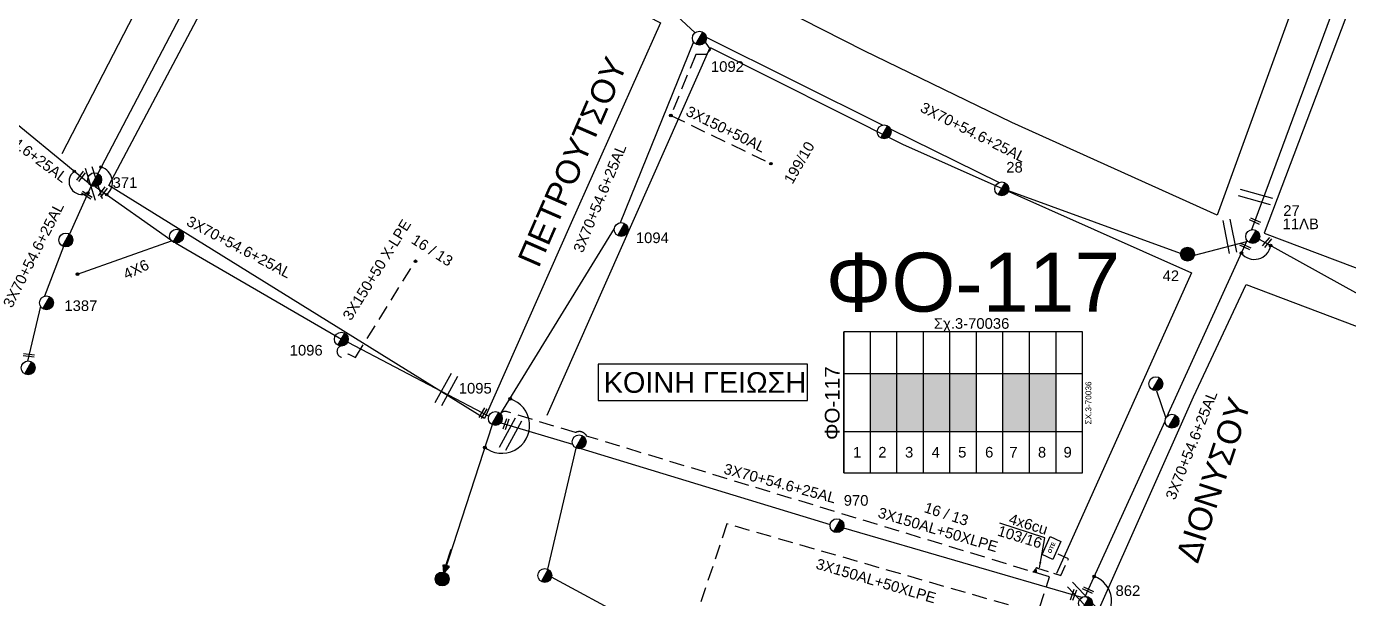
# Model space of a CAD drawing. Header units: millimetres. Extents: x 911 to 5440, y 753 to 2084.
# Drawn here: x 2510.5 to 2734.8, y 982.8 to 1079.9 of the extents above; entities that cross this region are included whole.
import ezdxf
from ezdxf.enums import TextEntityAlignment as Align

# ---------------------------------------------------------------- set-up
doc = ezdxf.new("R2010")
doc.units = ezdxf.units.MM
doc.linetypes.add('DASHED', pattern=[19.05, 12.7, -6.35])
for name, color, linetype in [('Pillar OTE', 7, 'Continuous'), ('Ασφαλειοκιβώτια Χ.Τ 9 αναχωρήσεων', 7, 'Continuous'), ('Γέφυρες Εναέριου Δικτύου', 7, 'Continuous'), ('Επίτονοι', 7, 'Continuous'), ('Επιγραφές - Σχήματα', 7, 'Continuous'), ('Καλώδια ΧΤ   3x150+50AL', 7, 'DASHED'), ('Καλώδια ΧΤ   3x150+50CU', 7, 'DASHED'), ('Καλώδια ΧΤ   3x150AL+50CU XLPE', 7, 'DASHED'), ('Καλώδια ΧΤ   3x150AL+50XLPE', 7, 'DASHED'), ('Μηχανική τομή', 7, 'Continuous'), ('Στύλος Ξύλινος', 7, 'Continuous'), ('Στύλος Ξύλινος @ 1', 7, 'Continuous'), ('Στύλος ΦΜ', 7, 'Continuous'), ('Στύλος ΦΜ @ 1', 7, 'Continuous'), ('Συνδέσεις', 7, 'Continuous'), ('Συνεστραμμένα ΧΤ   3x70+54.6+25 AL', 7, 'SYN_LINE'), ('Τομή', 7, 'Continuous'), ('Υπόβαθρο ΔΕΗ', 7, 'Continuous'), ('Υπόγεια καλώδια Παροχών ΧΤ   4x50AL', 7, 'DASHED'), ('Υπόγεια καλώδια Παροχών ΧΤ   4x6', 7, 'DASHED')]:
    doc.layers.add(name, color=color, linetype=linetype)
doc.styles.get("Standard").update_dxf_attribs({"font": 'arial.ttf'})
doc.linetypes.add('SYN_LINE', pattern='A,0.5,-0.0001,["/\\/\\/\\/",Standard,S=0.1,R=0,X=0,Y=-0.05],-0.25', length=0.7501)
doc.dimstyles.new('ISO-25', dxfattribs={"dimtxt": 2.5, "dimasz": 1.8, "dimexe": 1.25, "dimexo": 0.625, "dimtad": 1, "dimtxsty": 'Standard', "dimcen": 1.8, "dimadec": 0, "dimazin": 0, "dimtfac": 1, "dimtmove": 0, "dimatfit": 3, "dimfxl": 1.25, "dimarcsym": 0})

# ---------------------------------------------------------------- blocks, each defined once
blk = doc.blocks.new('ΥΠΑΡΧΩΝ ΤΣΙΜΕΝΤΕΝΙΟΣ ΣΤΥΛΟΣ')
at = {"layer": 'Στύλος ΦΜ'}
blk.add_hatch(color=7, dxfattribs=at).paths.add_polyline_path([(-1.29, -2.28, 0.574793), (2.62, 0, 0.268822), (1.3, 2.27)])
at = {"layer": 'Στύλος ΦΜ', "color": 7}
blk.add_line((-1.29, -2.28), (1.3, 2.27), dxfattribs=at)
blk.add_circle((0, 0), 2.62, dxfattribs=at)
at = {"layer": 'Στύλος ΦΜ', "flags": 4}
for tag, p in [('ΑΡΙΘΜΟΣ', (-4.68, 8.05)), ('ΤΥΠΟΣ', (-4.91, 3.03))]:
    blk.add_attdef(tag, p, '', height=4, dxfattribs=at)
blk = doc.blocks.new('ΥΠΑΡΧΩΝ ΞΥΛΙΝΟΣ ΣΤΥΛΟΣ')
at = {"layer": 'Στύλος Ξύλινος'}
h = blk.add_hatch(color=7, dxfattribs=at)
h.paths.add_polyline_path([(-2.62, 0, 0.270008), (-1.29, -2.28), (1.3, 2.27, 0.576266)])
h.paths.add_polyline_path([(-1.29, -2.28, 0.574793), (2.62, 0, 0.268822), (1.3, 2.27)])
at = {"layer": 'Στύλος Ξύλινος', "color": 7}
blk.add_line((-1.29, -2.28), (1.3, 2.27), dxfattribs=at)
blk.add_circle((0, 0), 2.62, dxfattribs=at)
at = {"layer": 'Στύλος Ξύλινος', "flags": 4}
for tag, p in [('ΑΡΙΘΜΟΣ', (-4.91, 8.6)), ('ΤΥΠΟΣ', (-4.85, 3.39))]:
    blk.add_attdef(tag, p, '', height=4, dxfattribs=at)
blk = doc.blocks.new('ΜΗΧΑΝΙΚΗ ΤΟΜΗ')
at = {"layer": 'Μηχανική τομή', "ltscale": 40}
for p, q in [((-1.89, 0.78), (1.89, 0.78)), ((1.89, 0), (-1.89, 0))]:
    blk.add_line(p, q, dxfattribs=at)
blk = doc.blocks.new('ΤΟΜΗ')
at = {"layer": 'Τομή', "ltscale": 40}
for p, q in [((-5.68, 0), (5.68, 0)), ((5.68, -2.33), (-5.68, -2.33))]:
    blk.add_line(p, q, dxfattribs=at)
blk = doc.blocks.new('ΕΠΙΤΟΝΟΣ')
at = {"layer": 'Επίτονοι', "lineweight": 40, "ltscale": 40}
blk.add_hatch(color=256, dxfattribs=at).paths.add_polyline_path([(-1.13, 6.47), (0, 9.1), (1.13, 6.47)])
for p, q in [((-1.13, 6.47), (0, 9.1)), ((1.13, 6.47), (-1.13, 6.47)), ((-1.13, 6.47), (0, 6.47)), ((0, 9.1), (1.13, 6.47)), ((0, 6.47), (0, 0))]:
    blk.add_line(p, q, dxfattribs=at)
blk = doc.blocks.new('_ΣΥΝΔΕΣΗ')
at = {"layer": 'Συνδέσεις', "linetype": 'SYN_LINE', "ltscale": 40}
blk.add_hatch(color=256, dxfattribs=at).paths.add_polyline_path([(0.5, -0.01, 1), (-0.5, -0.01, 1)])
at = {"layer": 'Συνδέσεις'}
blk.add_circle((0, -0.01), 0.5, dxfattribs=at)
blk = doc.blocks.new('ΑΣΦΑΛΕΙΟΚΙΒΩΤΙΟ ΥΠΟΣΤΑΘΜΟΥ 9 ΑΝΑΧΩΡΗΣΕΩΝ')
at = {"layer": 'Ασφαλειοκιβώτια Χ.Τ 9 αναχωρήσεων', "ltscale": 40}
for p, q in [((-23.8, 40.36), (24.02, 40.36)), ((-9.72, 40.36), (-9.72, -40.64)), ((9.94, 40.36), (9.94, -40.64)), ((-23.8, 31.36), (24.02, 31.36)), ((-23.8, 22.36), (24.02, 22.36)), ((-23.8, 13.36), (24.02, 13.36)), ((-23.8, 4.36), (24.02, 4.36)), ((-23.8, -4.64), (24.02, -4.64)), ((-23.8, -13.64), (24.02, -13.64)), ((-23.8, -22.64), (24.02, -22.64)), ((-23.8, -31.64), (24.02, -31.64))]:
    blk.add_line(p, q, dxfattribs=at)
at = {"layer": 'Ασφαλειοκιβώτια Χ.Τ 9 αναχωρήσεων'}
blk.add_lwpolyline([(-23.8, -40.64), (24.02, -40.64), (24.02, 40.36), (-23.8, 40.36)], close=True, dxfattribs=at)
for s, p in [('1', (-18.61, 37.24)), ('2', (-18.61, 28.67)), ('3', (-18.61, 19.6)), ('4', (-18.61, 10.58)), ('5', (-18.61, 1.57)), ('6', (-18.61, -7.57)), ('7', (-18.61, -15.81)), ('8', (-18.61, -25.5)), ('9', (-18.61, -34.19))]:
    blk.add_text(s, height=3.6, rotation=270, dxfattribs=at).set_placement(p)
at = {"layer": 'Ασφαλειοκιβώτια Χ.Τ 9 αναχωρήσεων', "ltscale": 40}
for tag, height, p in [('ΟΝΟΜΑ', 5, (-0.16, 44.31)), ('ΚΕΙΜΕΝΟ 1', 2, (17.06, 35.59)), ('ΚΕΙΜΕΝΟ 2', 2, (17.06, 26.88)), ('ΚΕΙΜΕΝΟ 3', 2, (17.06, 17.69)), ('ΚΕΙΜΕΝΟ 4', 2, (17.06, 8.71)), ('ΚΕΙΜΕΝΟ 5', 2, (17.06, -0.13)), ('ΚΕΙΜΕΝΟ 6', 2, (17.06, -9.05)), ('ΚΕΙΜΕΝΟ 7', 2, (17.06, -18.13)), ('ΚΕΙΜΕΝΟ 8', 2, (17.06, -26.85)), ('ΚΕΙΜΕΝΟ 9', 2, (17.06, -35.99)), ('ΣΧ', 2, (-0.1, -42.64))]:
    blk.add_attdef(tag, text='', height=height, dxfattribs=at).set_placement(p, align=Align.MIDDLE_CENTER)
blk = doc.blocks.new('PILLAR ΟΤΕ')
at = {"layer": 'Pillar OTE', "ltscale": 40}
blk.add_lwpolyline([(-3.31, 2.02), (3.39, 2.02), (3.39, -1.99), (-3.31, -1.99)], close=True, dxfattribs=at)
at = {"layer": 'Pillar OTE', "insert": (-1.81, 0.71), "char_height": 1.3575, "width": 109.961, "attachment_point": 1}
blk.add_mtext('{\\fArial|b1|i0|c161|p34;OTE}', dxfattribs=at)

msp = doc.modelspace()

# ---------------------------------------------------------------- hatches: boundary and pattern name
at = {"layer": 'Pillar OTE', "ltscale": 40}
h = msp.add_hatch(color=256, dxfattribs=at)
h.dxf.hatch_style = 1
h.paths.add_polyline_path([(2681.86, 987.19), (2681.75, 987.9), (2681.27, 987.35)])
at = {"layer": 'Ασφαλειοκιβώτια Χ.Τ 9 αναχωρήσεων'}
for color, points in [(6, [(2658.18, 1021.05), (2653.68, 1021.05), (2653.68, 1011.22), (2658.18, 1011.22)]), (62, [(2662.68, 1021.05), (2658.18, 1021.05), (2658.18, 1011.22), (2662.68, 1011.22)]), (5, [(2667.18, 1021.05), (2662.68, 1021.05), (2662.68, 1011.22), (2667.18, 1011.22)]), (2, [(2680.68, 1021.05), (2676.18, 1021.05), (2676.18, 1011.22), (2680.68, 1011.22)])]:
    msp.add_hatch(color=color, dxfattribs=at).paths.add_polyline_path(points)
h = msp.add_hatch(color=173, dxfattribs=at)
h.paths.add_polyline_path([(2671.68, 1021.05), (2669.12, 1021.05), (2669.12, 1011.22), (2671.68, 1011.22)])
h.paths.add_polyline_path([(2669.12, 1021.05), (2667.18, 1021.05), (2667.18, 1011.22), (2669.12, 1011.22)])
at = {"layer": 'Καλώδια ΧΤ   3x150AL+50CU XLPE', "linetype": 'DASHED', "ltscale": 0.2}
h = msp.add_hatch(color=1, dxfattribs=at)
h.dxf.hatch_style = 1
h.paths.add_polyline_path([(2685.18, 1021.05), (2680.68, 1021.05), (2680.68, 1011.22), (2685.18, 1011.22)])

# ---------------------------------------------------------------- linework, layer by layer
at = {"layer": 'Pillar OTE', "ltscale": 40}
msp.add_lwpolyline([(2681.27, 987.35), (2681.75, 987.9), (2681.86, 987.19), (2681.27, 987.35)], dxfattribs=at)
at = {"layer": 'Γέφυρες Εναέριου Δικτύου', "ltscale": 0.2}
for centre, radius, start, end in [((2519.9, 1053.59), 2.18, 126.9888, 297.8577), ((2718.83, 1043.2), 2.81, 218.372, 350.6697)]:
    msp.add_arc(centre, radius, start, end, dxfattribs=at)
at = {"layer": 'Γέφυρες Εναέριου Δικτύου'}
msp.add_arc((2690.24, 982.49), 4.36, 235.3514, 70.8572, dxfattribs=at)
at = {"layer": 'Επιγραφές - Σχήματα', "color": 190}
msp.add_lwpolyline([(2607.48, 1016.44), (2643, 1016.44), (2643, 1022.61), (2607.48, 1022.61)], close=True, dxfattribs=at)
at = {"layer": 'Καλώδια ΧΤ   3x150+50AL', "color": 6, "ltscale": 0.2}
msp.add_lwpolyline([(2625.64, 1077.27), (2626.57, 1075.97), (2625.8, 1075.16), (2624.05, 1075.16), (2619.83, 1064.82), (2636.81, 1056.64)], dxfattribs=at)
at = {"layer": 'Καλώδια ΧΤ   3x150+50CU', "color": 2, "ltscale": 0.2}
msp.add_lwpolyline([(2677.28, 970.21, -0.913247), (2679.33, 975.73), (2680.79, 980.7), (2629.32, 995.53), (2620.85, 969.98), (2591.36, 978.36)], format="xyb", dxfattribs=at)
at = {"layer": 'Καλώδια ΧΤ   3x150AL+50CU XLPE', "color": 1, "linetype": 'DASHED', "ltscale": 0.2}
for points in [[(2563.83, 1025.7, 1.53677), (2565.09, 1024.39), (2566.29, 1023.76), (2576.38, 1039.9)], [(2680.02, 969.55), (2682.68, 968.84), (2683.54, 971.75, 0.2909), (2681.26, 977.62), (2684.06, 986.52), (2605.54, 1010.42, 0.427182), (2603.63, 1011), (2592.11, 1014.51, 0.397284), (2590.95, 1014.17)]]:
    msp.add_lwpolyline(points, format="xyb", dxfattribs=at)
at = {"layer": 'Καλώδια ΧΤ   3x150AL+50CU XLPE', "color": 0, "linetype": 'Continuous', "ltscale": 0.2}
for centre, radius, start, end in [((2522.4, 1053.47), 2.68, 309.3711, 73.8551), ((2591.14, 1012.22), 4.72, 230.1589, 72.7519)]:
    msp.add_arc(centre, radius, start, end, dxfattribs=at)
at = {"layer": 'Συνεστραμμένα ΧΤ   3x70+54.6+25 AL', "color": 6, "ltscale": 20}
for points in [[(2601.87, 1099.31), (2623.93, 1078.85)], [(2623.67, 1077.32), (2611.22, 1046.61)], [(2625.84, 1078.09), (2655.78, 1063.19)], [(2657.06, 1062.56), (2675.56, 1053.46)], [(2706.31, 1041.42), (2677.1, 1052.02)], [(2610.23, 1045.64), (2590.9, 1014.23)], [(2717.51, 1043.38), (2708.63, 1041.05)], [(2589.53, 1012.35), (2581.36, 987.29)]]:
    msp.add_lwpolyline(points, dxfattribs=at)
at = {"layer": 'Συνεστραμμένα ΧΤ   3x70+54.6+25 AL', "color": 1, "ltscale": 20}
for points in [[(2545.67, 1099.05), (2522.58, 1054.98)], [(2522.14, 1052.75), (2534.99, 1043.69)], [(2519.16, 1037.9), (2535.12, 1043.53)], [(2535.8, 1043.18), (2563.92, 1026.87)], [(2565.03, 1026.37), (2588.94, 1013.8)]]:
    msp.add_lwpolyline(points, dxfattribs=at)
at = {"layer": 'Συνεστραμμένα ΧΤ   3x70+54.6+25 AL', "color": 30, "ltscale": 20}
for points in [[(2718.41, 1045.44), (2735.31, 1091.15)], [(2590.98, 1012.69), (2603.15, 1009.03)], [(2603.72, 1008.38), (2598.9, 987.84)], [(2604.54, 1008.29), (2646.85, 995.39)], [(2649.12, 994.83), (2689.5, 983.06)]]:
    msp.add_lwpolyline(points, dxfattribs=at)
at = {"layer": 'Συνεστραμμένα ΧΤ   3x70+54.6+25 AL', "color": 5, "ltscale": 20}
msp.add_lwpolyline([(2489.79, 1079.02), (2520.98, 1053.43)], dxfattribs=at)
at = {"layer": 'Συνεστραμμένα ΧΤ   3x70+54.6+25 AL', "color": 5, "ltscale": 10}
for points in [[(2521.48, 1052.9), (2517.76, 1044.7)], [(2516.75, 1042.58), (2513.57, 1034.17)], [(2512.85, 1032.45), (2510.64, 1023.15)]]:
    msp.add_lwpolyline(points, dxfattribs=at)
at = {"layer": 'Συνεστραμμένα ΧΤ   3x70+54.6+25 AL', "color": 62, "ltscale": 20}
for points in [[(2703.97, 1013.7), (2717.6, 1043.58)], [(2719.65, 1043.83), (2757.03, 1023.15)], [(2690.13, 983.21), (2703.68, 1012.92)]]:
    msp.add_lwpolyline(points, dxfattribs=at)
at = {"layer": 'Συνεστραμμένα ΧΤ   3x70+54.6+25 AL', "color": 62, "ltscale": 5}
msp.add_lwpolyline([(2702.21, 1018.12), (2703.81, 1013.46)], dxfattribs=at)
at = {"layer": 'Συνεστραμμένα ΧΤ   3x70+54.6+25 AL', "color": 30, "ltscale": 10}
msp.add_lwpolyline([(2612.78, 979.37), (2599.58, 986.45)], dxfattribs=at)
at = {"layer": 'Υπόβαθρο ΔΕΗ', "ltscale": 0.2}
for points in [[(2574.03, 1199.15), (2586.4, 1194.61), (2578.08, 1177.69), (2540.02, 1103.88), (2516.48, 1058.28)], [(2646.29, 1198.08), (2750.11, 1177.23), (2749.97, 1174.34), (2741.15, 1134), (2729.35, 1094.17), (2725.37, 1083.26), (2712.54, 1047.88), (2677.67, 1063.6), (2652.65, 1075.79), (2631.59, 1086.51), (2645.62, 1123.81), (2661.02, 1165.68)]]:
    msp.add_lwpolyline(points, dxfattribs=at)
msp.add_lwpolyline([(2588.2, 1013.38), (2524.48, 1052.93), (2540.86, 1083.86), (2585.28, 1172.2), (2595.15, 1191.53), (2611.25, 1185.65), (2606.42, 1174.34), (2589.59, 1132.88), (2576.5, 1101.89), (2618.06, 1080.52), (2602.9, 1046.61)], close=True, dxfattribs=at)
at = {"layer": 'Υπόβαθρο ΔΕΗ'}
for points in [[(2750.02, 1130.88), (2736.57, 1087.32), (2720.52, 1044.87), (2763.83, 1028.5), (2821.87, 1006.65), (2860.07, 992.15), (2879.73, 1020.3), (2898.57, 1051.43), (2898.41, 1052.28), (2870.89, 1066.95), (2832.97, 1087.8), (2792.27, 1105.45), (2788.35, 1110.96), (2750.02, 1130.88)], [(2598.84, 1013.94), (2626.48, 1076.32), (2659.13, 1059.97), (2708.15, 1038.12)], [(2708.15, 1038.12), (2685.24, 987.12)], [(2676.73, 883.39), (2676.73, 883.39), (2676.96, 928.53), (2681.7, 953.14), (2679.49, 963.56), (2682.87, 973.55), (2692.57, 981.22), (2708.5, 1017.05), (2717.46, 1036.13), (2826.12, 995.04), (2854.85, 983.93), (2832.92, 959.97), (2785.94, 910.29), (2751.83, 874.15), (2731.59, 853.29), (2731.59, 853.29)], [(2683.27, 993.15), (2675.63, 995.62)]]:
    msp.add_lwpolyline(points, dxfattribs=at)
at = {"layer": 'Υπόγεια καλώδια Παροχών ΧΤ   4x6', "color": 1, "linetype": 'DASHED', "ltscale": 0.15}
msp.add_lwpolyline([(2681.75, 987.9, -0.67103), (2682.04, 987.98), (2686.02, 986.77), (2687.29, 989.59), (2685.12, 990.57)], format="xyb", dxfattribs=at)

# ---------------------------------------------------------------- block references
at = {"layer": 'Pillar OTE', "xscale": 0.5, "yscale": 0.5, "zscale": 0.5, "rotation": 66}
msp.add_blockref('PILLAR ΟΤΕ', (2684.41, 991.41), dxfattribs=at)
at = {"layer": 'Ασφαλειοκιβώτια Χ.Τ 9 αναχωρήσεων', "xscale": 0.5, "yscale": 0.5, "zscale": 0.5, "rotation": 90}
msp.add_blockref('ΑΣΦΑΛΕΙΟΚΙΒΩΤΙΟ ΥΠΟΣΤΑΘΜΟΥ 9 ΑΝΑΧΩΡΗΣΕΩΝ', (2669.36, 1016.08), dxfattribs=at).add_auto_attribs({'ΟΝΟΜΑ': 'ΦΟ-117', 'ΣΧ': 'ΣX.3-70036'})
at = {"layer": 'Επίτονοι', "xscale": 0.449999999999955, "yscale": 0.449999999999955, "zscale": 0.449999999999955, "rotation": 161.9374913922803}
msp.add_blockref('ΕΠΙΤΟΝΟΣ', (2582.63, 991.18), dxfattribs=at)
at = {"layer": 'Μηχανική τομή'}
for p, xscale, yscale, zscale, rotation in [((2519.58, 1054.58), 0.5000000000000939, 0.5000000000000939, 0.5000000000000939, 233.3446667424042), ((2523.28, 1051.94), 0.5000000000000939, 0.5000000000000939, 0.5000000000000939, 233.3446667424042), ((2520.82, 1051.45), 0.5000000000002425, 0.5000000000002425, 0.5000000000002425, 148.6622705331769), ((2719.02, 1047.08), 0.5000000000002118, 0.5000000000002118, 0.5000000000002118, 155.4257344159292), ((2721.14, 1043.15), 0.5000000000004282, 0.5000000000004282, 0.5000000000004282, 50.29565778099784), ((2717.37, 1042.76), 0.5000000000002118, 0.5000000000002118, 0.5000000000002118, 155.4257344159292), ((2510.92, 1024.31), 0.5000000000002863, 0.5000000000002863, 0.5000000000002863, 172.8684454202968), ((2587.78, 1014.41), 0.5000000000001099, 0.5000000000001099, 0.5000000000001099, 240.2938036550542), ((2592.03, 1012.38), 0.5000000000003592, 0.5000000000003592, 0.5000000000003592, 70.54736888475712), ((2688.32, 983.4), 0.5000000000003592, 0.5000000000003592, 0.5000000000003592, 70.54736888475712), ((2690.69, 984.46), 0.5000000000002118, 0.5000000000002118, 0.5000000000002118, 155.4257344159292)]:
    msp.add_blockref('ΜΗΧΑΝΙΚΗ ΤΟΜΗ', p, dxfattribs=dict(at, xscale=xscale, yscale=yscale, zscale=zscale, rotation=rotation))
at = {"layer": 'Στύλος Ξύλινος @ 1', "ltscale": 40}
ref = msp.add_blockref('ΥΠΑΡΧΩΝ ΞΥΛΙΝΟΣ ΣΤΥΛΟΣ', (2707.48, 1041.28), dxfattribs=dict(at, xscale=0.4499999999998181, yscale=0.4499999999998181, zscale=0.4499999999998181))
ref.add_attrib('ΤΥΠΟΣ', '42', (2703.27, 1036.71), dxfattribs={"layer": 'Στύλος Ξύλινος', "height": 1.8, "flags": 4})
at = {"layer": 'Στύλος Ξύλινος @ 1', "ltscale": 40, "xscale": 0.4499999999998181, "yscale": 0.4499999999998181, "zscale": 0.4499999999998181}
msp.add_blockref('ΥΠΑΡΧΩΝ ΞΥΛΙΝΟΣ ΣΤΥΛΟΣ', (2581.01, 986.17), dxfattribs=at)
at = {"layer": 'Στύλος ΦΜ @ 1', "ltscale": 40}
ref = msp.add_blockref('ΥΠΑΡΧΩΝ ΤΣΙΜΕΝΤΕΝΙΟΣ ΣΤΥΛΟΣ', (2624.67, 1077.94), dxfattribs=dict(at, xscale=0.4499999999998181, yscale=0.4499999999998181, zscale=0.4499999999998181))
ref.add_attrib('ΤΥΠΟΣ', '1092', (2626.63, 1072.21), dxfattribs={"layer": 'Στύλος ΦΜ', "height": 1.8, "flags": 4})
at = {"layer": 'Στύλος ΦΜ @ 1', "ltscale": 40, "xscale": 0.4499999999998181, "yscale": 0.4499999999998181, "zscale": 0.4499999999998181}
for p in [(2656.01, 1062.03), (2535.96, 1044.35), (2517.17, 1043.68), (2702.13, 1019.3), (2704.86, 1012.93), (2604.26, 1009.43), (2598.44, 986.75)]:
    msp.add_blockref('ΥΠΑΡΧΩΝ ΤΣΙΜΕΝΤΕΝΙΟΣ ΣΤΥΛΟΣ', p, dxfattribs=at)
at = {"layer": 'Στύλος ΦΜ @ 1', "ltscale": 40}
ref = msp.add_blockref('ΥΠΑΡΧΩΝ ΤΣΙΜΕΝΤΕΝΙΟΣ ΣΤΥΛΟΣ', (2675.97, 1052.35), dxfattribs=dict(at, xscale=0.4499999999998181, yscale=0.4499999999998181, zscale=0.4499999999998181))
ref.add_attrib('ΤΥΠΟΣ', '28', (2676.74, 1055.13), dxfattribs={"layer": 'Στύλος ΦΜ', "height": 1.8, "flags": 4})
ref = msp.add_blockref('ΥΠΑΡΧΩΝ ΤΣΙΜΕΝΤΕΝΙΟΣ ΣΤΥΛΟΣ', (2522.05, 1053.92), dxfattribs=dict(at, xscale=0.4499999999998181, yscale=0.4499999999998181, zscale=0.4499999999998181))
ref.add_attrib('ΤΥΠΟΣ', '371', (2525.1, 1052.53), dxfattribs={"layer": 'Στύλος ΦΜ', "height": 1.8, "flags": 4})
ref = msp.add_blockref('ΥΠΑΡΧΩΝ ΤΣΙΜΕΝΤΕΝΙΟΣ ΣΤΥΛΟΣ', (2718.56, 1044.27), dxfattribs=dict(at, xscale=0.4499999999998181, yscale=0.4499999999998181, zscale=0.4499999999998181))
ref.add_attrib('ΤΥΠΟΣ', '11ΛB', (2723.63, 1045.52), dxfattribs={"layer": 'Στύλος ΦΜ', "height": 1.8, "flags": 4})
ref.add_attrib('ΑΡΙΘΜΟΣ', '27', (2723.74, 1047.78), dxfattribs={"layer": 'Στύλος ΦΜ', "height": 1.8, "flags": 4})
ref = msp.add_blockref('ΥΠΑΡΧΩΝ ΤΣΙΜΕΝΤΕΝΙΟΣ ΣΤΥΛΟΣ', (2611.39, 1045.45), dxfattribs=dict(at, xscale=0.4499999999998181, yscale=0.4499999999998181, zscale=0.4499999999998181))
ref.add_attrib('ΤΥΠΟΣ', '1094', (2613.89, 1043.16), dxfattribs={"layer": 'Στύλος ΦΜ', "height": 1.8, "flags": 4})
ref = msp.add_blockref('ΥΠΑΡΧΩΝ ΤΣΙΜΕΝΤΕΝΙΟΣ ΣΤΥΛΟΣ', (2513.87, 1033.03), dxfattribs=dict(at, xscale=0.4499999999998181, yscale=0.4499999999998181, zscale=0.4499999999998181))
ref.add_attrib('ΤΥΠΟΣ', '1387', (2516.92, 1031.64), dxfattribs={"layer": 'Στύλος ΦΜ', "height": 1.8, "flags": 4})
ref = msp.add_blockref('ΥΠΑΡΧΩΝ ΤΣΙΜΕΝΤΕΝΙΟΣ ΣΤΥΛΟΣ', (2563.92, 1026.87), dxfattribs=dict(at, xscale=0.4499999999998181, yscale=0.4499999999998181, zscale=0.4499999999998181))
ref.add_attrib('ΤΥΠΟΣ', '1096', (2555.15, 1024.08), dxfattribs={"layer": 'Στύλος ΦΜ', "height": 1.8, "flags": 4})
ref = msp.add_blockref('ΥΠΑΡΧΩΝ ΤΣΙΜΕΝΤΕΝΙΟΣ ΣΤΥΛΟΣ', (2510.78, 1021.98), dxfattribs=dict(at, xscale=0.4499999999998181, yscale=0.4499999999998181, zscale=0.4499999999998181))
ref.add_attrib('ΤΥΠΟΣ', '1398', (2502.02, 1019.18), dxfattribs={"layer": 'Στύλος ΦΜ', "height": 1.8, "flags": 4})
ref = msp.add_blockref('ΥΠΑΡΧΩΝ ΤΣΙΜΕΝΤΕΝΙΟΣ ΣΤΥΛΟΣ', (2590.05, 1013.41), dxfattribs=dict(at, xscale=0.4499999999998181, yscale=0.4499999999998181, zscale=0.4499999999998181))
ref.add_attrib('ΤΥΠΟΣ', '1095', (2583.84, 1017.63), dxfattribs={"layer": 'Στύλος ΦΜ', "height": 1.8, "flags": 4})
ref = msp.add_blockref('ΥΠΑΡΧΩΝ ΤΣΙΜΕΝΤΕΝΙΟΣ ΣΤΥΛΟΣ', (2648.01, 995.22), dxfattribs=dict(at, xscale=0.4499999999998181, yscale=0.4499999999998181, zscale=0.4499999999998181))
ref.add_attrib('ΤΥΠΟΣ', '970', (2649.16, 998.6), dxfattribs={"layer": 'Στύλος ΦΜ', "height": 1.8, "flags": 4})
ref = msp.add_blockref('ΥΠΑΡΧΩΝ ΤΣΙΜΕΝΤΕΝΙΟΣ ΣΤΥΛΟΣ', (2690.2, 982.04), dxfattribs=dict(at, xscale=0.4499999999998181, yscale=0.4499999999998181, zscale=0.4499999999998181))
ref.add_attrib('ΤΥΠΟΣ', '862', (2695.28, 983.29), dxfattribs={"layer": 'Στύλος ΦΜ', "height": 1.8, "flags": 4})
at = {"layer": 'Συνδέσεις', "zscale": 0.4499999999998181}
for p, xscale, yscale in [((2619.83, 1064.82), 0.4499999999998181, 0.4499999999998181), ((2636.81, 1056.64), 0.4499999999998181, 0.4499999999998181), ((2518.59, 1055.34), 0.4, 0.4), ((2523.15, 1056.05), 0.4, 0.4), ((2520.92, 1051.67), 0.4, 0.4), ((2524.1, 1051.4), 0.4, 0.4), ((2716.63, 1041.46), 0.4499999999998181, 0.4499999999998181), ((2721.6, 1042.75), 0.4499999999998181, 0.4499999999998181), ((2576.51, 1040.07), 0.4499999999998181, 0.4499999999998181), ((2519.16, 1037.9), 0.4499999999998181, 0.4499999999998181), ((2592.55, 1016.73), 0.4499999999998181, 0.4499999999998181), ((2588.27, 1008.48), 0.4499999999998181, 0.4499999999998181), ((2691.68, 986.61), 0.4499999999998181, 0.4499999999998181)]:
    msp.add_blockref('_ΣΥΝΔΕΣΗ', p, dxfattribs=dict(at, xscale=xscale, yscale=yscale))
at = {"layer": 'Τομή'}
for p, xscale, yscale, zscale, rotation in [((2522.46, 1053.45), 0.5000000000000483, 0.5000000000000483, 0.5000000000000483, 287.7476987626684), ((2718.86, 1050.42), 0.500000000000403, 0.500000000000403, 0.500000000000403, 164.0364106530101), ((2714.09, 1044.18), 0.5000000000002207, 0.5000000000002207, 0.5000000000002207, 101.1443357384874), ((2581.22, 1018.61), 0.5000000000001005, 0.5000000000001005, 0.5000000000001005, 61.36285699510778), ((2592.1, 1011.02), 0.5000000000001005, 0.5000000000001005, 0.5000000000001005, 61.36285699510778), ((2689.1, 982.78), 0.5000000000002939, 0.5000000000002939, 0.5000000000002939, 133.4621192899746)]:
    msp.add_blockref('ΤΟΜΗ', p, dxfattribs=dict(at, xscale=xscale, yscale=yscale, zscale=zscale, rotation=rotation))

# ---------------------------------------------------------------- texts
at = {"layer": 'Επιγραφές - Σχήματα', "char_height": 4, "width": 11.1692, "attachment_point": 1}
for s, insert, rotation in [('ΠΕΤΡΟΥΤΣΟΥ ', (2593.72, 1040.39), 66.4534), ('ΔΙΟΝΥΣΟΥ ', (2705.44, 989.9), 71.664)]:
    msp.add_mtext(s, dxfattribs=dict(at, insert=insert, rotation=rotation))
at = {"layer": 'Επιγραφές - Σχήματα', "color": 7, "char_height": 1.8, "width": 168.3718, "attachment_point": 1}
for s, insert, rotation in [('199/10', (2638.9, 1053.94), 60.0389), ('16 / 13', (2576.59, 1044.77), 327.4144), ('4X6', (2526.66, 1038.55), 25.4069), ('16 / 13', (2663.21, 999.25), 341.8292)]:
    msp.add_mtext(s, dxfattribs=dict(at, insert=insert, rotation=rotation))
at = {"layer": 'Επιγραφές - Σχήματα', "insert": (2646.1, 1041.53), "char_height": 10, "width": 11.1692, "attachment_point": 1}
msp.add_mtext('ΦΟ-117', dxfattribs=at)
at = {"layer": 'Επιγραφές - Σχήματα', "color": 7, "insert": (2664.46, 1030.42), "char_height": 1.8, "width": 168.3718, "attachment_point": 1}
msp.add_mtext('Σχ.3-70036', dxfattribs=at)
at = {"layer": 'Επιγραφές - Σχήματα', "color": 190, "insert": (2608.44, 1021.26), "char_height": 3.5, "width": 35.1311, "attachment_point": 1}
msp.add_mtext('KOINH ΓΕΙΩΣΗ', dxfattribs=at)
at = {"layer": 'Καλώδια ΧΤ   3x150+50AL', "color": 7, "insert": (2623, 1066.52), "char_height": 1.8, "width": 168.3718, "attachment_point": 1, "rotation": 333.8464}
msp.add_mtext('3X150+50AL', dxfattribs=at)
at = {"layer": 'Καλώδια ΧΤ   3x150+50CU', "color": 7, "insert": (2564.01, 1030.82), "char_height": 1.8, "width": 168.3718, "attachment_point": 1, "rotation": 58.1128}
msp.add_mtext('3X150+50 X-LPE', dxfattribs=at)
at = {"layer": 'Καλώδια ΧΤ   3x150AL+50XLPE', "color": 7, "char_height": 1.8, "width": 27.8484, "attachment_point": 5, "rotation": 343.5566}
for insert in [(2665.16, 994.52), (2654.64, 985.84)]:
    msp.add_mtext('3X150AL+50XLPE', dxfattribs=dict(at, insert=insert))
at = {"layer": 'Συνεστραμμένα ΧΤ   3x70+54.6+25 AL', "color": 7, "char_height": 1.8, "width": 168.3718, "attachment_point": 1}
for insert, rotation in [((2501.95, 1066.42), 323.3881), ((2662.78, 1067.17), 333.3258), ((2603.2, 1042.06), 67.5877), ((2506.41, 1032.84), 62.9379), ((2538.31, 1047.86), 332.1525), ((2703.7, 1000.12), 68.301), ((2629.13, 1005.81), 344.9499)]:
    msp.add_mtext('3X70+54.6+25AL', dxfattribs=dict(at, insert=insert, rotation=rotation))
at = {"layer": 'Υπόγεια καλώδια Παροχών ΧΤ   4x50AL', "color": 7, "ltscale": 0.2, "char_height": 1.8, "attachment_point": 1, "rotation": 343}
for s, insert in [('4x6cu', (2677.55, 997.32)), ('103/16', (2675.64, 995.29))]:
    msp.add_mtext_dynamic_manual_height_columns(s, width=1.8, gutter_width=12.5, heights=[0.118], dxfattribs=dict(at, insert=insert))

# ---------------------------------------------------------------- leaders
at = {"layer": 'Επιγραφές - Σχήματα', "ltscale": 40}
msp.add_leader([(2682.36, 988.05), (2683.27, 993.15)], dimstyle='ISO-25', override={"dimasz": 1, "dimtad": 0}, dxfattribs=at)

doc.saveas('drawing.dxf')
